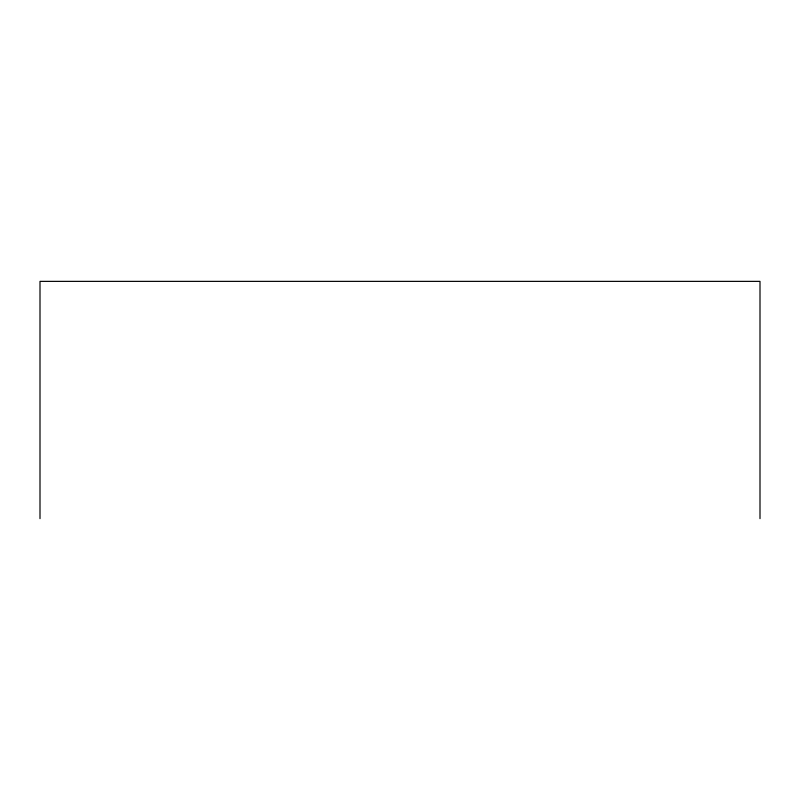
<?xml version="1.0" encoding="UTF-8"?>
<svg xmlns="http://www.w3.org/2000/svg" width="800" height="800" viewBox="0 0 800 800"><rect width="100%" height="100%" fill="white"/><g stroke="black" fill="none" stroke-linecap="round" stroke-linejoin="round"><path stroke-width="1.2" d="M760 518.63L760 281.37L40 281.37L40 518.63"/></g></svg>
